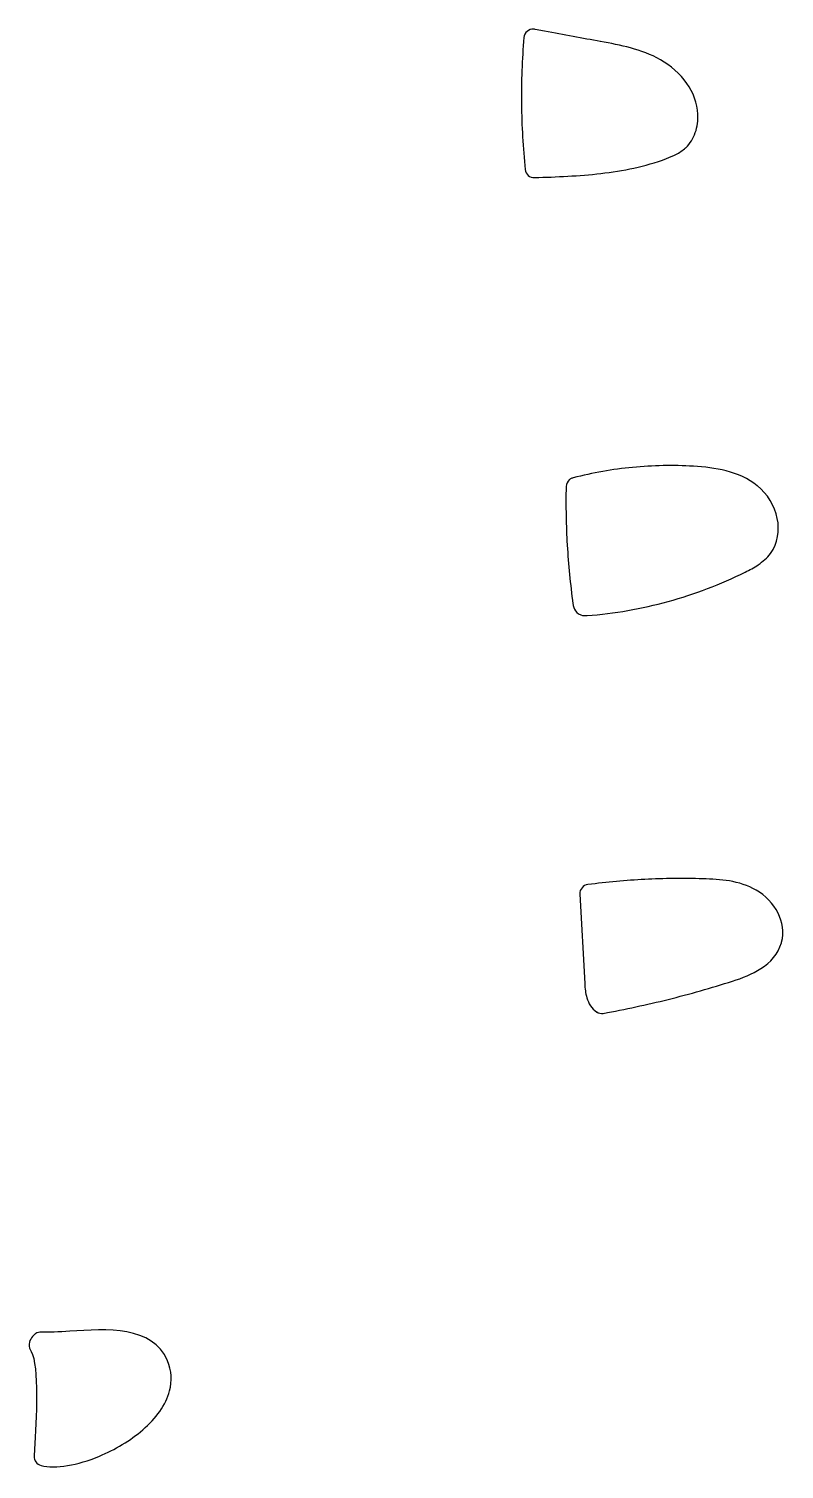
# Model space of a CAD drawing. Header units: centimetres. Extents: x -15.1 to -4.9, y -11.6 to -8.8.
# Drawn here: x -6.406 to -4.934, y -11.634 to -8.828 of the extents above.
import ezdxf

# ---------------------------------------------------------------- set-up
doc = ezdxf.new("R2010")
doc.units = ezdxf.units.CM
doc.header["$MEASUREMENT"] = 0
doc.layers.add('Layer 1', color=7, linetype='Continuous')

msp = doc.modelspace()

# ---------------------------------------------------------------- linework, layer by layer
at = {"layer": 'Layer 1', "color": 5}
for points, knots in [([(-5.41919, -8.8291), (-5.41919, -8.8291), (-5.40086, -8.83249), (-5.40086, -8.83249), (-5.40086, -8.83249), (-5.36359, -8.83939), (-5.32652, -8.84626), (-5.29223, -8.8524), (-5.29223, -8.8524), (-5.29223, -8.8524), (-5.29216, -8.85241), (-5.29216, -8.85241), (-5.29216, -8.85241), (-5.29216, -8.85241), (-5.29216, -8.8524), (-5.29216, -8.8524), (-5.29216, -8.8524), (-5.27232, -8.8561), (-5.25224, -8.85988), (-5.23329, -8.86502), (-5.23329, -8.86502), (-5.21331, -8.87045), (-5.19371, -8.87756), (-5.17512, -8.88794), (-5.17512, -8.88794), (-5.17512, -8.88794), (-5.17499, -8.88802), (-5.17499, -8.88802), (-5.17499, -8.88802), (-5.17499, -8.88802), (-5.17498, -8.88801), (-5.17498, -8.88801), (-5.17498, -8.88801), (-5.15496, -8.89944), (-5.13662, -8.91544), (-5.12342, -8.93441), (-5.12342, -8.93441), (-5.11112, -8.95208), (-5.10314, -8.97247), (-5.10207, -8.99442), (-5.10207, -8.99442), (-5.10207, -8.99442), (-5.10206, -8.99442), (-5.10206, -8.99442), (-5.10206, -8.99442), (-5.10139, -9.00641), (-5.10299, -9.0187), (-5.10701, -9.03), (-5.10701, -9.03), (-5.11092, -9.04098), (-5.11712, -9.05116), (-5.1257, -9.0594), (-5.1257, -9.0594), (-5.1257, -9.0594), (-5.12606, -9.05973), (-5.12606, -9.05973), (-5.12606, -9.05973), (-5.12606, -9.05973), (-5.12605, -9.05974), (-5.12605, -9.05974), (-5.12605, -9.05974), (-5.13182, -9.06499), (-5.13817, -9.06914), (-5.14475, -9.07257), (-5.14475, -9.07257), (-5.15059, -9.07561), (-5.15703, -9.07824), (-5.16353, -9.08065), (-5.16353, -9.08065), (-5.20494, -9.09606), (-5.24789, -9.10464), (-5.29134, -9.1097), (-5.29134, -9.1097), (-5.33383, -9.11464), (-5.37738, -9.11626), (-5.42046, -9.11772), (-5.42046, -9.11772), (-5.42972, -9.11801), (-5.43754, -9.11108), (-5.43849, -9.10201), (-5.43849, -9.10201), (-5.43849, -9.10201), (-5.43851, -9.10201), (-5.43851, -9.10201), (-5.43851, -9.10201), (-5.44302, -9.05973), (-5.4455, -9.01693), (-5.44594, -8.9739), (-5.44594, -8.9739), (-5.44638, -8.93044), (-5.4448, -8.88729), (-5.44121, -8.84471), (-5.44121, -8.84471), (-5.44041, -8.83501), (-5.43189, -8.82779), (-5.42219, -8.82859), (-5.42219, -8.82859), (-5.42116, -8.82867), (-5.42016, -8.82885), (-5.41919, -8.8291)], [0, 0, 0, 0, 0.0384615, 0.0384615, 0.0384615, 0.0384615, 0.0769231, 0.0769231, 0.0769231, 0.0769231, 0.1153846, 0.1153846, 0.1153846, 0.1153846, 0.1538462, 0.1538462, 0.1538462, 0.1538462, 0.1923077, 0.1923077, 0.1923077, 0.1923077, 0.2307692, 0.2307692, 0.2307692, 0.2307692, 0.2692308, 0.2692308, 0.2692308, 0.2692308, 0.3076923, 0.3076923, 0.3076923, 0.3076923, 0.3461538, 0.3461538, 0.3461538, 0.3461538, 0.3846154, 0.3846154, 0.3846154, 0.3846154, 0.4230769, 0.4230769, 0.4230769, 0.4230769, 0.4615385, 0.4615385, 0.4615385, 0.4615385, 0.5, 0.5, 0.5, 0.5, 0.5384615, 0.5384615, 0.5384615, 0.5384615, 0.5769231, 0.5769231, 0.5769231, 0.5769231, 0.6153846, 0.6153846, 0.6153846, 0.6153846, 0.6538462, 0.6538462, 0.6538462, 0.6538462, 0.6923077, 0.6923077, 0.6923077, 0.6923077, 0.7307692, 0.7307692, 0.7307692, 0.7307692, 0.7692308, 0.7692308, 0.7692308, 0.7692308, 0.8076923, 0.8076923, 0.8076923, 0.8076923, 0.8461538, 0.8461538, 0.8461538, 0.8461538, 0.8846154, 0.8846154, 0.8846154, 0.8846154, 0.9230769, 0.9230769, 0.9230769, 0.9230769, 1, 1, 1, 1]), ([(-5.35271, -9.7064), (-5.35271, -9.7064), (-5.35229, -9.70606), (-5.35229, -9.70606), (-5.35229, -9.70606), (-5.35229, -9.70606), (-5.35129, -9.70531), (-5.35129, -9.70531), (-5.35129, -9.70531), (-5.35129, -9.70531), (-5.35091, -9.70505), (-5.35091, -9.70505), (-5.35091, -9.70505), (-5.35091, -9.70505), (-5.35076, -9.70496), (-5.35076, -9.70496), (-5.35076, -9.70496), (-5.35076, -9.70496), (-5.35042, -9.70475), (-5.35042, -9.70475), (-5.35042, -9.70475), (-5.34883, -9.70379), (-5.34708, -9.70308), (-5.34522, -9.70266), (-5.34522, -9.70266), (-5.30712, -9.69286), (-5.26828, -9.68606), (-5.22925, -9.6823), (-5.22925, -9.6823), (-5.18978, -9.67848), (-5.1501, -9.67772), (-5.11074, -9.68001), (-5.11074, -9.68001), (-5.11074, -9.68001), (-5.11067, -9.68001), (-5.11067, -9.68001), (-5.11067, -9.68001), (-5.08952, -9.68125), (-5.06772, -9.68365), (-5.04673, -9.68909), (-5.04673, -9.68909), (-5.02497, -9.69474), (-5.00425, -9.70368), (-4.98624, -9.71793), (-4.98624, -9.71793), (-4.98624, -9.71793), (-4.98612, -9.71803), (-4.98612, -9.71803), (-4.98612, -9.71803), (-4.98612, -9.71803), (-4.9861, -9.718), (-4.9861, -9.718), (-4.9861, -9.718), (-4.96659, -9.73373), (-4.95237, -9.75731), (-4.94728, -9.78171), (-4.94728, -9.78171), (-4.94237, -9.80527), (-4.94574, -9.82989), (-4.96053, -9.84988), (-4.96053, -9.84988), (-4.96709, -9.85876), (-4.97531, -9.86588), (-4.98424, -9.87194), (-4.98424, -9.87194), (-4.9925, -9.87753), (-5.00119, -9.8821), (-5.00966, -9.88633), (-5.00966, -9.88633), (-5.00966, -9.88633), (-5.00974, -9.88637), (-5.00974, -9.88637), (-5.00974, -9.88637), (-5.00974, -9.88637), (-5.00973, -9.8864), (-5.00973, -9.8864), (-5.00973, -9.8864), (-5.05777, -9.91015), (-5.10818, -9.92929), (-5.16002, -9.94351), (-5.16002, -9.94351), (-5.21179, -9.9577), (-5.26479, -9.96697), (-5.31808, -9.971), (-5.31808, -9.971), (-5.31884, -9.97105), (-5.31959, -9.97105), (-5.32033, -9.97102), (-5.32033, -9.97102), (-5.32443, -9.97111), (-5.32889, -9.97105), (-5.33452, -9.96732), (-5.33452, -9.96732), (-5.33452, -9.96732), (-5.33453, -9.96733), (-5.33453, -9.96733), (-5.33453, -9.96733), (-5.33947, -9.96425), (-5.3423, -9.96002), (-5.34396, -9.95529), (-5.34396, -9.95529), (-5.34396, -9.95529), (-5.34398, -9.9553), (-5.34398, -9.9553), (-5.34398, -9.9553), (-5.34487, -9.95276), (-5.3453, -9.95025), (-5.34555, -9.94791), (-5.34555, -9.94791), (-5.35079, -9.91003), (-5.35456, -9.8719), (-5.3568, -9.83372), (-5.3568, -9.83372), (-5.3568, -9.83372), (-5.35681, -9.83339), (-5.35681, -9.83339), (-5.35681, -9.83339), (-5.359, -9.79568), (-5.35973, -9.75762), (-5.35892, -9.71946), (-5.35892, -9.71946), (-5.35882, -9.71421), (-5.35643, -9.70955), (-5.35271, -9.7064)], [0, 0, 0, 0, 0.03125, 0.03125, 0.03125, 0.03125, 0.0625, 0.0625, 0.0625, 0.0625, 0.09375, 0.09375, 0.09375, 0.09375, 0.125, 0.125, 0.125, 0.125, 0.15625, 0.15625, 0.15625, 0.15625, 0.1875, 0.1875, 0.1875, 0.1875, 0.21875, 0.21875, 0.21875, 0.21875, 0.25, 0.25, 0.25, 0.25, 0.28125, 0.28125, 0.28125, 0.28125, 0.3125, 0.3125, 0.3125, 0.3125, 0.34375, 0.34375, 0.34375, 0.34375, 0.375, 0.375, 0.375, 0.375, 0.40625, 0.40625, 0.40625, 0.40625, 0.4375, 0.4375, 0.4375, 0.4375, 0.46875, 0.46875, 0.46875, 0.46875, 0.5, 0.5, 0.5, 0.5, 0.53125, 0.53125, 0.53125, 0.53125, 0.5625, 0.5625, 0.5625, 0.5625, 0.59375, 0.59375, 0.59375, 0.59375, 0.625, 0.625, 0.625, 0.625, 0.65625, 0.65625, 0.65625, 0.65625, 0.6875, 0.6875, 0.6875, 0.6875, 0.71875, 0.71875, 0.71875, 0.71875, 0.75, 0.75, 0.75, 0.75, 0.78125, 0.78125, 0.78125, 0.78125, 0.8125, 0.8125, 0.8125, 0.8125, 0.84375, 0.84375, 0.84375, 0.84375, 0.875, 0.875, 0.875, 0.875, 0.90625, 0.90625, 0.90625, 0.90625, 0.9375, 0.9375, 0.9375, 0.9375, 1, 1, 1, 1]), ([(-4.93892, -10.60731), (-4.93892, -10.60731), (-4.93918, -10.60834), (-4.93918, -10.60834), (-4.93918, -10.60834), (-4.94554, -10.63061), (-4.96051, -10.64669), (-4.97916, -10.65879), (-4.97916, -10.65879), (-4.99607, -10.66976), (-5.01598, -10.67729), (-5.03469, -10.68323), (-5.03469, -10.68323), (-5.03469, -10.68323), (-5.03471, -10.68324), (-5.03471, -10.68324), (-5.03471, -10.68324), (-5.03471, -10.68324), (-5.03469, -10.6833), (-5.03469, -10.6833), (-5.03469, -10.6833), (-5.0758, -10.69634), (-5.1177, -10.70822), (-5.16023, -10.71881), (-5.16023, -10.71881), (-5.20171, -10.72915), (-5.2438, -10.73824), (-5.28639, -10.74598), (-5.28639, -10.74598), (-5.29104, -10.74681), (-5.29559, -10.74573), (-5.29923, -10.7433), (-5.29923, -10.7433), (-5.29923, -10.7433), (-5.29927, -10.74336), (-5.29927, -10.74336), (-5.29927, -10.74336), (-5.30954, -10.73651), (-5.31525, -10.72662), (-5.31852, -10.71563), (-5.31852, -10.71563), (-5.31852, -10.71563), (-5.31854, -10.71564), (-5.31854, -10.71564), (-5.31854, -10.71564), (-5.32123, -10.70661), (-5.32207, -10.69724), (-5.32267, -10.68856), (-5.32267, -10.68856), (-5.32267, -10.68856), (-5.32271, -10.68756), (-5.32271, -10.68756), (-5.32271, -10.68756), (-5.32271, -10.68756), (-5.3322, -10.51368), (-5.3322, -10.51368), (-5.3322, -10.51368), (-5.33268, -10.50422), (-5.3256, -10.49611), (-5.31625, -10.49526), (-5.31625, -10.49526), (-5.27941, -10.49036), (-5.24247, -10.48696), (-5.20555, -10.48506), (-5.20555, -10.48506), (-5.16814, -10.48314), (-5.13047, -10.48274), (-5.0927, -10.48381), (-5.0927, -10.48381), (-5.0927, -10.48381), (-5.09261, -10.48381), (-5.09261, -10.48381), (-5.09261, -10.48381), (-5.07528, -10.48424), (-5.05766, -10.48515), (-5.04061, -10.4881), (-5.04061, -10.4881), (-5.02251, -10.49122), (-5.00486, -10.4966), (-4.98845, -10.50593), (-4.98845, -10.50593), (-4.97039, -10.5162), (-4.95483, -10.5323), (-4.94564, -10.55075), (-4.94564, -10.55075), (-4.93694, -10.5682), (-4.93373, -10.58794), (-4.93892, -10.60731)], [0, 0, 0, 0, 0.0434783, 0.0434783, 0.0434783, 0.0434783, 0.0869565, 0.0869565, 0.0869565, 0.0869565, 0.1304348, 0.1304348, 0.1304348, 0.1304348, 0.173913, 0.173913, 0.173913, 0.173913, 0.2173913, 0.2173913, 0.2173913, 0.2173913, 0.2608696, 0.2608696, 0.2608696, 0.2608696, 0.3043478, 0.3043478, 0.3043478, 0.3043478, 0.3478261, 0.3478261, 0.3478261, 0.3478261, 0.3913043, 0.3913043, 0.3913043, 0.3913043, 0.4347826, 0.4347826, 0.4347826, 0.4347826, 0.4782609, 0.4782609, 0.4782609, 0.4782609, 0.5217391, 0.5217391, 0.5217391, 0.5217391, 0.5652174, 0.5652174, 0.5652174, 0.5652174, 0.6086957, 0.6086957, 0.6086957, 0.6086957, 0.6521739, 0.6521739, 0.6521739, 0.6521739, 0.6956522, 0.6956522, 0.6956522, 0.6956522, 0.7391304, 0.7391304, 0.7391304, 0.7391304, 0.7826087, 0.7826087, 0.7826087, 0.7826087, 0.826087, 0.826087, 0.826087, 0.826087, 0.8695652, 0.8695652, 0.8695652, 0.8695652, 0.9130435, 0.9130435, 0.9130435, 0.9130435, 1, 1, 1, 1]), ([(-6.39395, -11.37055), (-6.39395, -11.37055), (-6.3939, -11.37052), (-6.3939, -11.37052), (-6.3939, -11.37052), (-6.3939, -11.37052), (-6.39377, -11.37042), (-6.39377, -11.37042), (-6.39377, -11.37042), (-6.39377, -11.37042), (-6.39341, -11.37016), (-6.39341, -11.37016), (-6.39341, -11.37016), (-6.39341, -11.37016), (-6.39331, -11.37009), (-6.39331, -11.37009), (-6.39331, -11.37009), (-6.39331, -11.37009), (-6.39296, -11.36985), (-6.39296, -11.36985), (-6.39296, -11.36985), (-6.38984, -11.36779), (-6.38606, -11.3667), (-6.38204, -11.36699), (-6.38204, -11.36699), (-6.36761, -11.36803), (-6.34793, -11.36673), (-6.32646, -11.36532), (-6.32646, -11.36532), (-6.25472, -11.36058), (-6.1648, -11.35464), (-6.13612, -11.42272), (-6.13612, -11.42272), (-6.13612, -11.42272), (-6.13609, -11.4228), (-6.13609, -11.4228), (-6.13609, -11.4228), (-6.13609, -11.4228), (-6.13605, -11.42279), (-6.13605, -11.42279), (-6.13605, -11.42279), (-6.1278, -11.44249), (-6.12703, -11.46223), (-6.13195, -11.48134), (-6.13195, -11.48134), (-6.13912, -11.50925), (-6.15852, -11.53515), (-6.18398, -11.55717), (-6.18398, -11.55717), (-6.20839, -11.5783), (-6.23864, -11.59617), (-6.26879, -11.6088), (-6.26879, -11.6088), (-6.31094, -11.62645), (-6.35403, -11.6341), (-6.38261, -11.62676), (-6.38261, -11.62676), (-6.39085, -11.62466), (-6.39624, -11.61702), (-6.39581, -11.60884), (-6.39581, -11.60884), (-6.39581, -11.60884), (-6.39584, -11.60884), (-6.39584, -11.60884), (-6.39584, -11.60884), (-6.39584, -11.60884), (-6.3951, -11.59528), (-6.3951, -11.59528), (-6.3951, -11.59528), (-6.3951, -11.59528), (-6.3951, -11.59522), (-6.3951, -11.59522), (-6.3951, -11.59522), (-6.39193, -11.53765), (-6.38618, -11.43339), (-6.40171, -11.40451), (-6.40171, -11.40451), (-6.40224, -11.40381), (-6.40271, -11.40308), (-6.40312, -11.40233), (-6.40312, -11.40233), (-6.40584, -11.39752), (-6.40645, -11.39196), (-6.40502, -11.38642), (-6.40502, -11.38642), (-6.40404, -11.38262), (-6.40202, -11.37871), (-6.39912, -11.37534), (-6.39912, -11.37534), (-6.39765, -11.37364), (-6.39591, -11.372), (-6.39395, -11.37055)], [0, 0, 0, 0, 0.0416667, 0.0416667, 0.0416667, 0.0416667, 0.0833333, 0.0833333, 0.0833333, 0.0833333, 0.125, 0.125, 0.125, 0.125, 0.1666667, 0.1666667, 0.1666667, 0.1666667, 0.2083333, 0.2083333, 0.2083333, 0.2083333, 0.25, 0.25, 0.25, 0.25, 0.2916667, 0.2916667, 0.2916667, 0.2916667, 0.3333333, 0.3333333, 0.3333333, 0.3333333, 0.375, 0.375, 0.375, 0.375, 0.4166667, 0.4166667, 0.4166667, 0.4166667, 0.4583333, 0.4583333, 0.4583333, 0.4583333, 0.5, 0.5, 0.5, 0.5, 0.5416667, 0.5416667, 0.5416667, 0.5416667, 0.5833333, 0.5833333, 0.5833333, 0.5833333, 0.625, 0.625, 0.625, 0.625, 0.6666667, 0.6666667, 0.6666667, 0.6666667, 0.7083333, 0.7083333, 0.7083333, 0.7083333, 0.75, 0.75, 0.75, 0.75, 0.7916667, 0.7916667, 0.7916667, 0.7916667, 0.8333333, 0.8333333, 0.8333333, 0.8333333, 0.875, 0.875, 0.875, 0.875, 0.9166667, 0.9166667, 0.9166667, 0.9166667, 1, 1, 1, 1])]:
    msp.add_open_spline(points, degree=3, knots=knots, dxfattribs=at)

doc.saveas('drawing.dxf')
